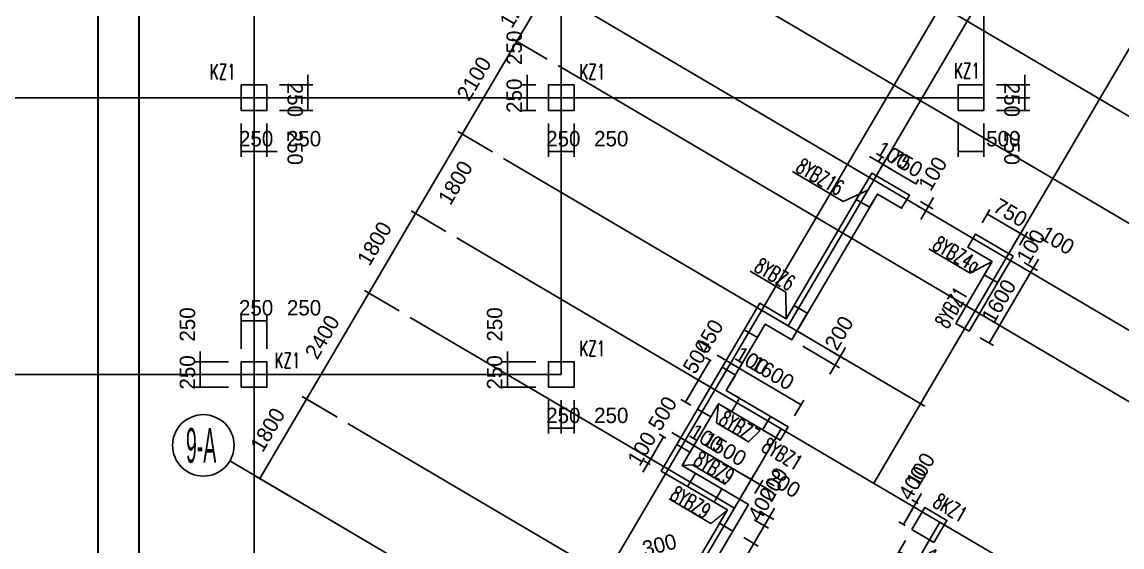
# Model space of a CAD drawing. Extents: x 19107 to 699106, y -67310 to 245688.
# Drawn here: x 574726 to 596209, y 129922 to 140167 of the extents above; entities that cross this region are included whole.
import ezdxf

# ---------------------------------------------------------------- set-up
doc = ezdxf.new("R2010")
doc.units = 0
doc.header["$LTSCALE"] = 100
doc.header["$MEASUREMENT"] = 0
for name, color, linetype in [('AXIS', 3, 'Continuous'), ('colu-主楼', 7, 'Continuous'), ('DIM', 3, 'Continuous'), ('DOTE', 253, 'Continuous'), ('h后浇带', 51, 'Continuous'), ('L-AXIS', 3, 'Continuous'), ('wall-主楼', 2, 'Continuous'), ('小尺寸', 4, 'Continuous')]:
    doc.layers.add(name, color=color, linetype=linetype)
doc.layers.add('Select Column Frame Line', color=7, linetype='Continuous', lineweight=0)
doc.layers.add('Select Column Frame Position', color=7, linetype='Continuous', lineweight=0)
doc.styles.get("Standard").update_dxf_attribs({"font": 'standard'})
doc.styles.add('汉字', font='汉字')
doc.dimstyles.get("Standard").update_dxf_attribs({"dimtxt": 300, "dimasz": 100, "dimexe": 100, "dimexo": 250, "dimgap": 100, "dimtad": 0, "dimtoh": 1, "dimdec": 0, "dimdsep": 46, "dimcen": 0.09, "dimclrt": 7, "dimadec": 0, "dimazin": 0, "dimtfac": 1, "dimtdec": 4, "dimtofl": 0, "dimtmove": 0, "dimatfit": 3, "dimfxl": 1, "dimtolj": 1, "dimtzin": 0, "dimarcsym": 0})

# ---------------------------------------------------------------- blocks, each defined once
blk = doc.blocks.new('*D2281')
at = {"layer": 'L-AXIS', "color": 0, "linetype": 'ByBlock', "lineweight": -2}
for p, q in [((582412, 136428), (583324, 137980)), ((583916, 137632), (583238, 138030)), ((583003, 136080), (582326, 136479))]:
    blk.add_line(p, q, dxfattribs=at)
for points in [[(583324, 137980), (583288, 137885), (583259, 137902)], [(582412, 136428), (582448, 136523), (582477, 136506)]]:
    blk.add_solid(points, dxfattribs=at)
at = {"layer": 'L-AXIS', "color": 7, "linetype": 'Continuous', "lineweight": -2, "insert": (583191, 137030), "char_height": 300, "width": 690, "attachment_point": 5, "rotation": 59.5454, "style": '汉字'}
blk.add_mtext('1800', dxfattribs=at)
blk = doc.blocks.new('*D2920')
at = {"layer": 'L-AXIS', "color": 0, "linetype": 'ByBlock', "lineweight": -2}
for p, q in [((581500, 134876), (582412, 136428)), ((583003, 136080), (582326, 136479)), ((582091, 134529), (581414, 134927))]:
    blk.add_line(p, q, dxfattribs=at)
for points in [[(582412, 136428), (582376, 136333), (582347, 136350)], [(581500, 134876), (581536, 134971), (581565, 134954)]]:
    blk.add_solid(points, dxfattribs=at)
at = {"layer": 'L-AXIS', "color": 7, "linetype": 'Continuous', "lineweight": -2, "insert": (581610, 135844), "char_height": 300, "width": 690, "attachment_point": 5, "rotation": 59.5454, "style": '汉字'}
blk.add_mtext('1800', dxfattribs=at)
blk = doc.blocks.new('*D3257')
at = {"layer": 'L-AXIS', "color": 0, "linetype": 'ByBlock', "lineweight": -2}
for p, q in [((582091, 134529), (581414, 134927)), ((580283, 132807), (581500, 134876)), ((580882, 132455), (580197, 132858))]:
    blk.add_line(p, q, dxfattribs=at)
for points in [[(581500, 134876), (581463, 134782), (581435, 134799)], [(580283, 132807), (580320, 132902), (580348, 132885)]]:
    blk.add_solid(points, dxfattribs=at)
at = {"layer": 'L-AXIS', "color": 7, "linetype": 'Continuous', "lineweight": -2, "insert": (580590, 134019), "char_height": 300, "width": 785, "attachment_point": 5, "rotation": 59.5454, "style": '汉字'}
blk.add_mtext('2400', dxfattribs=at)
blk = doc.blocks.new('_AXISO')
blk.add_circle((0, 0), 0.5)
blk = doc.blocks.new('*D1958')
at = {"layer": 'L-AXIS', "color": 0, "linetype": 'ByBlock', "lineweight": -2}
for p, q in [((579371, 131256), (580283, 132807)), ((580874, 132460), (580197, 132858)), ((579962, 130908), (579285, 131306))]:
    blk.add_line(p, q, dxfattribs=at)
for points in [[(580283, 132807), (580247, 132713), (580218, 132730)], [(579371, 131256), (579407, 131350), (579436, 131334)]]:
    blk.add_solid(points, dxfattribs=at)
at = {"layer": 'L-AXIS', "color": 7, "linetype": 'Continuous', "lineweight": -2, "insert": (579525, 132209), "char_height": 300, "width": 690, "attachment_point": 5, "rotation": 59.5454, "style": '汉字'}
blk.add_mtext('1800', dxfattribs=at)
blk = doc.blocks.new('*D4272')
at = {"layer": 'L-AXIS', "color": 0, "linetype": 'ByBlock', "lineweight": -2}
for p, q in [((584389, 139790), (584997, 140824)), ((585588, 140477), (584911, 140875)), ((584980, 139442), (584303, 139841))]:
    blk.add_line(p, q, dxfattribs=at)
for points in [[(584997, 140824), (584961, 140730), (584932, 140747)], [(584389, 139790), (584425, 139885), (584454, 139868)]]:
    blk.add_solid(points, dxfattribs=at)
at = {"layer": 'L-AXIS', "color": 7, "linetype": 'Continuous', "lineweight": -2, "insert": (584391, 140485), "char_height": 300, "width": 690, "attachment_point": 5, "rotation": 59.5454, "style": '汉字'}
blk.add_mtext('1200', dxfattribs=at)
blk = doc.blocks.new('*D4607')
at = {"layer": 'L-AXIS', "color": 0, "linetype": 'ByBlock', "lineweight": -2}
for p, q in [((583324, 137980), (584389, 139790)), ((584980, 139442), (584303, 139841)), ((583916, 137632), (583238, 138030))]:
    blk.add_line(p, q, dxfattribs=at)
for points in [[(584389, 139790), (584352, 139695), (584324, 139712)], [(583324, 137980), (583361, 138074), (583389, 138057)]]:
    blk.add_solid(points, dxfattribs=at)
at = {"layer": 'L-AXIS', "color": 7, "linetype": 'Continuous', "lineweight": -2, "insert": (583555, 139062), "char_height": 300, "width": 775, "attachment_point": 5, "rotation": 59.5454, "style": '汉字'}
blk.add_mtext('2100', dxfattribs=at)
blk = doc.blocks.new('*D2861')
at = {"layer": '小尺寸', "color": 0, "linetype": 'ByBlock', "lineweight": -2}
for p, q in [((592272, 136663), (592515, 136520)), ((592277, 136312), (592530, 136743)), ((592222, 136576), (592464, 136434))]:
    blk.add_line(p, q, dxfattribs=at)
for points in [[(592429, 136571), (592465, 136665), (592494, 136648)], [(592378, 136484), (592342, 136390), (592313, 136407)]]:
    blk.add_solid(points, dxfattribs=at)
at = {"layer": '小尺寸', "color": 7, "linetype": 'Continuous', "lineweight": -2, "insert": (592513, 137206), "char_height": 300, "width": 476.67, "attachment_point": 5, "rotation": 59.5454, "style": '汉字'}
blk.add_mtext('100', dxfattribs=at)
blk = doc.blocks.new('*D3196')
at = {"layer": '小尺寸', "color": 0, "linetype": 'ByBlock', "lineweight": -2}
for p, q in [((589902, 134112), (590792, 133589)), ((589973, 133838), (590690, 133417)), ((590807, 133812), (590503, 133295))]:
    blk.add_line(p, q, dxfattribs=at)
for points in [[(590706, 133640), (590742, 133734), (590771, 133717)], [(590604, 133467), (590568, 133373), (590539, 133390)]]:
    blk.add_solid(points, dxfattribs=at)
at = {"layer": '小尺寸', "color": 7, "linetype": 'Continuous', "lineweight": -2, "insert": (590684, 134097), "char_height": 300, "width": 566.67, "attachment_point": 5, "rotation": 59.5454, "style": '汉字'}
blk.add_mtext('200', dxfattribs=at)
blk = doc.blocks.new('*D3521')
at = {"layer": '小尺寸', "color": 0, "linetype": 'ByBlock', "lineweight": -2}
for p, q in [((594247, 135385), (594511, 135231)), ((594298, 135472), (594561, 135317)), ((594576, 135540), (594323, 135109))]:
    blk.add_line(p, q, dxfattribs=at)
for points in [[(594475, 135367), (594511, 135462), (594540, 135445)], [(594424, 135281), (594388, 135187), (594359, 135204)]]:
    blk.add_solid(points, dxfattribs=at)
at = {"layer": '小尺寸', "color": 7, "linetype": 'Continuous', "lineweight": -2, "insert": (594431, 135786), "char_height": 300, "width": 476.67, "attachment_point": 5, "rotation": 59.5454, "style": '汉字'}
blk.add_mtext('100', dxfattribs=at)
blk = doc.blocks.new('*D3865')
at = {"layer": '小尺寸', "color": 0, "linetype": 'ByBlock', "lineweight": -2}
for p, q in [((594247, 135385), (594511, 135231)), ((594424, 135281), (593613, 133902)), ((593436, 134006), (593700, 133851))]:
    blk.add_line(p, q, dxfattribs=at)
for points in [[(594424, 135281), (594388, 135187), (594359, 135204)], [(593613, 133902), (593650, 133997), (593678, 133980)]]:
    blk.add_solid(points, dxfattribs=at)
at = {"layer": '小尺寸', "color": 7, "linetype": 'Continuous', "lineweight": -2, "insert": (593803, 134718), "char_height": 300, "width": 685, "attachment_point": 5, "rotation": 59.5454, "style": '汉字'}
blk.add_mtext('1600', dxfattribs=at)
blk = doc.blocks.new('*D1561')
at = {"layer": '小尺寸', "color": 0, "linetype": 'ByBlock', "lineweight": -2}
for p, q in [((594484, 135887), (594053, 136141)), ((594072, 135778), (594277, 136126)), ((594209, 135814), (594363, 136075))]:
    blk.add_line(p, q, dxfattribs=at)
for points in [[(594226, 136039), (594131, 136076), (594148, 136104)], [(594312, 135989), (594407, 135952), (594390, 135924)]]:
    blk.add_solid(points, dxfattribs=at)
at = {"layer": '小尺寸', "color": 7, "linetype": 'Continuous', "lineweight": -2, "insert": (594948, 135905), "char_height": 300, "width": 476.67, "attachment_point": 5, "rotation": 329.5454, "style": '汉字'}
blk.add_mtext('100', dxfattribs=at)
blk = doc.blocks.new('*D1884')
at = {"layer": '小尺寸', "color": 0, "linetype": 'ByBlock', "lineweight": -2}
for p, q in [((593476, 136245), (593630, 136506)), ((594226, 136039), (593579, 136420)), ((594072, 135778), (594277, 136126))]:
    blk.add_line(p, q, dxfattribs=at)
for points in [[(593579, 136420), (593674, 136383), (593657, 136354)], [(594226, 136039), (594131, 136076), (594148, 136104)]]:
    blk.add_solid(points, dxfattribs=at)
at = {"layer": '小尺寸', "color": 7, "linetype": 'Continuous', "lineweight": -2, "insert": (594029, 136445), "char_height": 300, "width": 566.67, "attachment_point": 5, "rotation": 329.5454, "style": '汉字'}
blk.add_mtext('750', dxfattribs=at)
blk = doc.blocks.new('*D2219')
at = {"layer": '小尺寸', "color": 0, "linetype": 'ByBlock', "lineweight": -2}
for p, q in [((588163, 133569), (587935, 133181)), ((588184, 133556), (588077, 133619)), ((588042, 133118), (587849, 133231))]:
    blk.add_line(p, q, dxfattribs=at)
for points in [[(588163, 133569), (588127, 133474), (588098, 133491)], [(587935, 133181), (587971, 133275), (588000, 133259)]]:
    blk.add_solid(points, dxfattribs=at)
at = {"layer": '小尺寸', "color": 7, "linetype": 'Continuous', "lineweight": -2, "insert": (588144, 134030), "char_height": 300, "width": 576.67, "attachment_point": 5, "rotation": 59.5454, "style": '汉字'}
blk.add_mtext('450', dxfattribs=at)
blk = doc.blocks.new('*D2535')
at = {"layer": '小尺寸', "color": 0, "linetype": 'ByBlock', "lineweight": -2}
for p, q in [((588304, 133662), (588735, 133409)), ((588526, 133645), (588527, 133647)), ((588612, 133594), (588613, 133596))]:
    blk.add_line(p, q, dxfattribs=at)
for points in [[(588476, 133561), (588382, 133597), (588398, 133626)], [(588562, 133510), (588657, 133474), (588640, 133445)]]:
    blk.add_solid(points, dxfattribs=at)
at = {"layer": '小尺寸', "color": 7, "linetype": 'Continuous', "lineweight": -2, "insert": (588981, 133554), "char_height": 300, "width": 476.67, "attachment_point": 5, "rotation": 329.5454, "style": '汉字'}
blk.add_mtext('100', dxfattribs=at)
blk = doc.blocks.new('*D239')
at = {"layer": '小尺寸', "color": 0, "linetype": 'ByBlock', "lineweight": -2}
for p, q in [((588562, 133510), (589942, 132699)), ((588612, 133594), (588613, 133596)), ((589814, 132482), (589992, 132785))]:
    blk.add_line(p, q, dxfattribs=at)
for points in [[(588562, 133510), (588657, 133474), (588640, 133445)], [(589942, 132699), (589847, 132735), (589864, 132764)]]:
    blk.add_solid(points, dxfattribs=at)
at = {"layer": '小尺寸', "color": 7, "linetype": 'Continuous', "lineweight": -2, "insert": (589379, 133320), "char_height": 300, "width": 685, "attachment_point": 5, "rotation": 329.5454, "style": '汉字'}
blk.add_mtext('1600', dxfattribs=at)
blk = doc.blocks.new('*D561')
at = {"layer": '小尺寸', "color": 0, "linetype": 'ByBlock', "lineweight": -2}
for p, q in [((587417, 132153), (587848, 131900)), ((587639, 132137), (587640, 132138)), ((587725, 132086), (587726, 132087))]:
    blk.add_line(p, q, dxfattribs=at)
for points in [[(587589, 132052), (587494, 132088), (587511, 132117)], [(587675, 132001), (587770, 131965), (587753, 131936)]]:
    blk.add_solid(points, dxfattribs=at)
at = {"layer": '小尺寸', "color": 7, "linetype": 'Continuous', "lineweight": -2, "insert": (588093, 132045), "char_height": 300, "width": 476.67, "attachment_point": 5, "rotation": 329.5454, "style": '汉字'}
blk.add_mtext('100', dxfattribs=at)
blk = doc.blocks.new('*D898')
at = {"layer": '小尺寸', "color": 0, "linetype": 'ByBlock', "lineweight": -2}
for p, q in [((587675, 132001), (588968, 131241)), ((587725, 132086), (587726, 132087)), ((588765, 130895), (589019, 131327))]:
    blk.add_line(p, q, dxfattribs=at)
for points in [[(587675, 132001), (587770, 131965), (587753, 131936)], [(588968, 131241), (588874, 131277), (588890, 131306)]]:
    blk.add_solid(points, dxfattribs=at)
at = {"layer": '小尺寸', "color": 7, "linetype": 'Continuous', "lineweight": -2, "insert": (588448, 131836), "char_height": 300, "width": 690, "attachment_point": 5, "rotation": 329.5454, "style": '汉字'}
blk.add_mtext('1500', dxfattribs=at)
blk = doc.blocks.new('*D1223')
at = {"layer": '小尺寸', "color": 0, "linetype": 'ByBlock', "lineweight": -2}
for p, q in [((588765, 130895), (589019, 131327)), ((588796, 131342), (589313, 131038)), ((589039, 130966), (589191, 131225))]:
    blk.add_line(p, q, dxfattribs=at)
for points in [[(588968, 131241), (588874, 131277), (588890, 131306)], [(589141, 131139), (589235, 131103), (589218, 131074)]]:
    blk.add_solid(points, dxfattribs=at)
at = {"layer": '小尺寸', "color": 7, "linetype": 'Continuous', "lineweight": -2, "insert": (589598, 131160), "char_height": 300, "width": 566.67, "attachment_point": 5, "rotation": 329.5454, "style": '汉字'}
blk.add_mtext('200', dxfattribs=at)
blk = doc.blocks.new('*D4202')
at = {"layer": '小尺寸', "color": 0, "linetype": 'ByBlock', "lineweight": -2}
for p, q in [((587297, 132048), (587171, 132122)), ((587257, 132071), (587004, 131640)), ((587129, 131566), (586918, 131691))]:
    blk.add_line(p, q, dxfattribs=at)
for points in [[(587257, 132071), (587221, 131976), (587192, 131993)], [(587004, 131640), (587040, 131735), (587069, 131718)]]:
    blk.add_solid(points, dxfattribs=at)
at = {"layer": '小尺寸', "color": 7, "linetype": 'Continuous', "lineweight": -2, "insert": (587236, 132528), "char_height": 300, "width": 566.67, "attachment_point": 5, "rotation": 59.5454, "style": '汉字'}
blk.add_mtext('500', dxfattribs=at)
blk = doc.blocks.new('*D4553')
at = {"layer": '小尺寸', "color": 0, "linetype": 'ByBlock', "lineweight": -2}
for p, q in [((591280, 137540), (591711, 137287)), ((591451, 137436), (591503, 137525)), ((591486, 137299), (591589, 137474))]:
    blk.add_line(p, q, dxfattribs=at)
for points in [[(591453, 137439), (591358, 137475), (591375, 137504)], [(591539, 137388), (591633, 137352), (591616, 137323)]]:
    blk.add_solid(points, dxfattribs=at)
at = {"layer": '小尺寸', "color": 7, "linetype": 'Continuous', "lineweight": -2, "insert": (591740, 137560), "char_height": 300, "width": 476.67, "attachment_point": 5, "rotation": 329.5454, "style": '汉字'}
blk.add_mtext('100', dxfattribs=at)
blk = doc.blocks.new('*D4890')
at = {"layer": '小尺寸', "color": 0, "linetype": 'ByBlock', "lineweight": -2}
for p, q in [((591486, 137299), (591589, 137474)), ((591539, 137388), (592185, 137008)), ((592183, 137005), (592236, 137094))]:
    blk.add_line(p, q, dxfattribs=at)
for points in [[(591539, 137388), (591633, 137352), (591616, 137323)], [(592185, 137008), (592091, 137044), (592107, 137073)]]:
    blk.add_solid(points, dxfattribs=at)
at = {"layer": '小尺寸', "color": 7, "linetype": 'Continuous', "lineweight": -2, "insert": (591989, 137414), "char_height": 300, "width": 566.67, "attachment_point": 5, "rotation": 329.5454, "style": '汉字'}
blk.add_mtext('750', dxfattribs=at)
blk = doc.blocks.new('*D1176')
at = {"layer": '小尺寸', "color": 0, "linetype": 'ByBlock', "lineweight": -2}
for p, q in [((592040, 130535), (592294, 130966)), ((592230, 130771), (592106, 130844)), ((592180, 130685), (592055, 130758))]:
    blk.add_line(p, q, dxfattribs=at)
for points in [[(592192, 130793), (592229, 130888), (592257, 130871)], [(592142, 130707), (592105, 130613), (592077, 130629)]]:
    blk.add_solid(points, dxfattribs=at)
at = {"layer": '小尺寸', "color": 7, "linetype": 'Continuous', "lineweight": -2, "insert": (592276, 131429), "char_height": 300, "width": 476.67, "attachment_point": 5, "rotation": 59.5454, "style": '汉字'}
blk.add_mtext('100', dxfattribs=at)
blk = doc.blocks.new('*D4153')
at = {"layer": '小尺寸', "color": 0, "linetype": 'ByBlock', "lineweight": -2}
for p, q in [((592142, 130707), (591939, 130362)), ((592180, 130685), (592055, 130758)), ((591977, 130340), (591853, 130413))]:
    blk.add_line(p, q, dxfattribs=at)
for points in [[(592142, 130707), (592105, 130613), (592077, 130629)], [(591939, 130362), (591975, 130457), (592004, 130440)]]:
    blk.add_solid(points, dxfattribs=at)
at = {"layer": '小尺寸', "color": 7, "linetype": 'Continuous', "lineweight": -2, "insert": (592123, 131169), "char_height": 300, "width": 576.67, "attachment_point": 5, "rotation": 59.5454, "style": '汉字'}
blk.add_mtext('400', dxfattribs=at)
blk = doc.blocks.new('*D4498')
at = {"layer": '小尺寸', "color": 0, "linetype": 'ByBlock', "lineweight": -2}
for p, q in [((591979, 130049), (591802, 129747)), ((591853, 129833), (592198, 129630)), ((592324, 129846), (592147, 129544))]:
    blk.add_line(p, q, dxfattribs=at)
for points in [[(591853, 129833), (591947, 129797), (591930, 129768)], [(592198, 129630), (592103, 129667), (592120, 129695)]]:
    blk.add_solid(points, dxfattribs=at)
at = {"layer": '小尺寸', "color": 7, "linetype": 'Continuous', "lineweight": -2, "insert": (592659, 129649), "char_height": 300, "width": 576.67, "attachment_point": 5, "rotation": 329.5454, "style": '汉字'}
blk.add_mtext('400', dxfattribs=at)
blk = doc.blocks.new('*D4832')
at = {"layer": '小尺寸', "color": 0, "linetype": 'ByBlock', "lineweight": -2}
for p, q in [((592324, 129846), (592147, 129544)), ((592410, 129795), (592233, 129493)), ((592025, 129732), (592456, 129478))]:
    blk.add_line(p, q, dxfattribs=at)
for points in [[(592198, 129630), (592103, 129667), (592120, 129695)], [(592284, 129580), (592378, 129543), (592361, 129515)]]:
    blk.add_solid(points, dxfattribs=at)
at = {"layer": '小尺寸', "color": 7, "linetype": 'Continuous', "lineweight": -2, "insert": (592919, 129496), "char_height": 300, "width": 476.67, "attachment_point": 5, "rotation": 329.5454, "style": '汉字'}
blk.add_mtext('100', dxfattribs=at)
blk = doc.blocks.new('*D91')
at = {"layer": '小尺寸', "color": 0, "linetype": 'ByBlock', "lineweight": -2}
for p, q in [((587105, 131812), (586852, 131381)), ((586993, 131531), (586867, 131604)), ((587129, 131566), (586918, 131691))]:
    blk.add_line(p, q, dxfattribs=at)
for points in [[(587004, 131640), (587040, 131735), (587069, 131718)], [(586953, 131554), (586917, 131459), (586888, 131476)]]:
    blk.add_solid(points, dxfattribs=at)
at = {"layer": '小尺寸', "color": 7, "linetype": 'Continuous', "lineweight": -2, "insert": (586832, 131841), "char_height": 300, "width": 476.67, "attachment_point": 5, "rotation": 59.5454, "style": '汉字'}
blk.add_mtext('100', dxfattribs=at)
blk = doc.blocks.new('*D3065')
at = {"layer": '小尺寸', "color": 0, "linetype": 'ByBlock', "lineweight": -2}
for p, q in [((589424, 130681), (589120, 130164)), ((589127, 130623), (589409, 130458)), ((589026, 130451), (589307, 130286))]:
    blk.add_line(p, q, dxfattribs=at)
for points in [[(589323, 130509), (589359, 130603), (589388, 130586)], [(589221, 130336), (589185, 130242), (589156, 130259)]]:
    blk.add_solid(points, dxfattribs=at)
at = {"layer": '小尺寸', "color": 7, "linetype": 'Continuous', "lineweight": -2, "insert": (589404, 131140), "char_height": 300, "width": 566.67, "attachment_point": 5, "rotation": 59.5454, "style": '汉字'}
blk.add_mtext('200', dxfattribs=at)
blk = doc.blocks.new('*D3393')
at = {"layer": '小尺寸', "color": 0, "linetype": 'ByBlock', "lineweight": -2}
for p, q in [((589026, 130451), (589307, 130286)), ((589221, 130336), (589018, 129991)), ((588823, 130106), (589105, 129941))]:
    blk.add_line(p, q, dxfattribs=at)
for points in [[(589221, 130336), (589185, 130242), (589156, 130259)], [(589018, 129991), (589055, 130086), (589083, 130069)]]:
    blk.add_solid(points, dxfattribs=at)
at = {"layer": '小尺寸', "color": 7, "linetype": 'Continuous', "lineweight": -2, "insert": (589180, 130760), "char_height": 300, "width": 576.67, "attachment_point": 5, "rotation": 59.5454, "style": '汉字'}
blk.add_mtext('400', dxfattribs=at)
blk = doc.blocks.new('*D3728')
at = {"layer": '小尺寸', "color": 0, "linetype": 'ByBlock', "lineweight": -2}
for p, q in [((589018, 129991), (588106, 128440)), ((588823, 130106), (589105, 129941)), ((587911, 128555), (588192, 128389))]:
    blk.add_line(p, q, dxfattribs=at)
for points in [[(589018, 129991), (588982, 129897), (588953, 129914)], [(588106, 128440), (588142, 128534), (588171, 128518)]]:
    blk.add_solid(points, dxfattribs=at)
at = {"layer": '小尺寸', "color": 7, "linetype": 'Continuous', "lineweight": -2, "insert": (588347, 129342), "char_height": 300, "width": 690, "attachment_point": 5, "rotation": 59.5454, "style": '汉字'}
blk.add_mtext('1800', dxfattribs=at)
blk = doc.blocks.new('*D1462')
at = {"layer": '小尺寸', "color": 0, "linetype": 'ByBlock', "lineweight": -2}
for p, q in [((586653, 129253), (586552, 129642)), ((586577, 129546), (586867, 129621)), ((586943, 129329), (586842, 129718))]:
    blk.add_line(p, q, dxfattribs=at)
for points in [[(586577, 129546), (586669, 129587), (586678, 129555)], [(586867, 129621), (586775, 129580), (586766, 129612)]]:
    blk.add_solid(points, dxfattribs=at)
at = {"layer": '小尺寸', "color": 7, "linetype": 'Continuous', "lineweight": -2, "insert": (587175, 129959), "char_height": 300, "width": 566.67, "attachment_point": 5, "rotation": 14.5454, "style": '汉字'}
blk.add_mtext('300', dxfattribs=at)
blk = doc.blocks.new('*D776')
at = {"layer": '小尺寸', "color": 0, "linetype": 'ByBlock', "lineweight": -2}
for p, q in [((588042, 133118), (587849, 133231)), ((587935, 133181), (587681, 132750)), ((587788, 132687), (587595, 132800))]:
    blk.add_line(p, q, dxfattribs=at)
for points in [[(587935, 133181), (587898, 133086), (587870, 133103)], [(587681, 132750), (587718, 132844), (587746, 132827)]]:
    blk.add_solid(points, dxfattribs=at)
at = {"layer": '小尺寸', "color": 7, "linetype": 'Continuous', "lineweight": -2, "insert": (587914, 133638), "char_height": 300, "width": 566.67, "attachment_point": 5, "rotation": 59.5454, "style": '汉字'}
blk.add_mtext('500', dxfattribs=at)
blk = doc.blocks.new('*D4969')
at = {"layer": 'DIM', "color": 0, "linetype": 'ByBlock', "lineweight": -2}
for p, q in [((593008, 138188), (593008, 137538)), ((593508, 138188), (593508, 137538)), ((593008, 137638), (593508, 137638))]:
    blk.add_line(p, q, dxfattribs=at)
for points in [[(593008, 137638), (593108, 137655), (593108, 137621)], [(593508, 137638), (593408, 137621), (593408, 137655)]]:
    blk.add_solid(points, dxfattribs=at)
at = {"layer": 'DIM', "color": 7, "linetype": 'Continuous', "lineweight": -2, "insert": (593891, 137888), "char_height": 300, "width": 566.67, "attachment_point": 5, "style": '汉字'}
blk.add_mtext('500', dxfattribs=at)
blk = doc.blocks.new('*D5286')
at = {"layer": 'DIM', "color": 0, "linetype": 'ByBlock', "lineweight": -2}
for p, q in [((593758, 138688), (594408, 138688)), ((594308, 138438), (594308, 138688)), ((593758, 138438), (594408, 138438))]:
    blk.add_line(p, q, dxfattribs=at)
for points in [[(594308, 138688), (594325, 138588), (594291, 138588)], [(594308, 138438), (594291, 138538), (594325, 138538)]]:
    blk.add_solid(points, dxfattribs=at)
at = {"layer": 'DIM', "color": 7, "linetype": 'Continuous', "lineweight": -2, "insert": (594058, 137712), "char_height": 300, "width": 566.67, "attachment_point": 5, "rotation": 270, "style": '汉字'}
blk.add_mtext('250', dxfattribs=at)
blk = doc.blocks.new('*D348')
at = {"layer": 'DIM', "color": 0, "linetype": 'ByBlock', "lineweight": -2}
for p, q in [((594308, 138488), (594308, 139138)), ((593758, 138938), (594408, 138938)), ((593758, 138688), (594408, 138688))]:
    blk.add_line(p, q, dxfattribs=at)
for points in [[(594308, 138938), (594291, 139038), (594325, 139038)], [(594308, 138688), (594325, 138588), (594291, 138588)]]:
    blk.add_solid(points, dxfattribs=at)
at = {"layer": 'DIM', "color": 7, "linetype": 'Continuous', "lineweight": -2, "insert": (594058, 138648), "char_height": 300, "width": 566.67, "attachment_point": 5, "rotation": 270, "style": '汉字'}
blk.add_mtext('250', dxfattribs=at)
blk = doc.blocks.new('*D1816')
at = {"layer": 'DIM', "color": 0, "linetype": 'ByBlock', "lineweight": -2}
for p, q in [((584590, 139138), (584590, 138488)), ((584758, 138938), (584490, 138938)), ((584758, 138688), (584490, 138688))]:
    blk.add_line(p, q, dxfattribs=at)
for points in [[(584590, 138938), (584574, 139038), (584607, 139038)], [(584590, 138688), (584607, 138588), (584574, 138588)]]:
    blk.add_solid(points, dxfattribs=at)
at = {"layer": 'DIM', "color": 7, "linetype": 'Continuous', "lineweight": -2, "insert": (584340, 139664), "char_height": 300, "width": 566.67, "attachment_point": 5, "rotation": 90, "style": '汉字'}
blk.add_mtext('250', dxfattribs=at)
blk = doc.blocks.new('*D4510')
at = {"layer": 'DIM', "color": 0, "linetype": 'ByBlock', "lineweight": -2}
for p, q in [((584758, 138688), (584490, 138688)), ((584590, 138688), (584590, 138438)), ((584758, 138438), (584490, 138438))]:
    blk.add_line(p, q, dxfattribs=at)
for points in [[(584590, 138688), (584607, 138588), (584574, 138588)], [(584590, 138438), (584574, 138538), (584607, 138538)]]:
    blk.add_solid(points, dxfattribs=at)
at = {"layer": 'DIM', "color": 7, "linetype": 'Continuous', "lineweight": -2, "insert": (584340, 138728), "char_height": 300, "width": 566.67, "attachment_point": 5, "rotation": 90, "style": '汉字'}
blk.add_mtext('250', dxfattribs=at)
blk = doc.blocks.new('*D4830')
at = {"layer": 'DIM', "color": 0, "linetype": 'ByBlock', "lineweight": -2}
for p, q in [((585008, 138188), (585008, 137538)), ((585258, 138188), (585258, 137538)), ((585008, 137638), (585258, 137638))]:
    blk.add_line(p, q, dxfattribs=at)
for points in [[(585008, 137638), (585108, 137655), (585108, 137621)], [(585258, 137638), (585158, 137621), (585158, 137655)]]:
    blk.add_solid(points, dxfattribs=at)
at = {"layer": 'DIM', "color": 7, "linetype": 'Continuous', "lineweight": -2, "insert": (585298, 137888), "char_height": 300, "width": 566.67, "attachment_point": 5, "style": '汉字'}
blk.add_mtext('250', dxfattribs=at)
blk = doc.blocks.new('*D5200')
at = {"layer": 'DIM', "color": 0, "linetype": 'ByBlock', "lineweight": -2}
for p, q in [((585258, 138188), (585258, 137538)), ((585508, 138188), (585508, 137538)), ((585258, 137638), (585508, 137638))]:
    blk.add_line(p, q, dxfattribs=at)
for points in [[(585258, 137638), (585358, 137655), (585358, 137621)], [(585508, 137638), (585408, 137621), (585408, 137655)]]:
    blk.add_solid(points, dxfattribs=at)
at = {"layer": 'DIM', "color": 7, "linetype": 'Continuous', "lineweight": -2, "insert": (586234, 137888), "char_height": 300, "width": 566.67, "attachment_point": 5, "style": '汉字'}
blk.add_mtext('250', dxfattribs=at)
blk = doc.blocks.new('*D211')
at = {"layer": 'DIM', "color": 0, "linetype": 'ByBlock', "lineweight": -2}
for p, q in [((584208, 133738), (584208, 133088)), ((584758, 133538), (584108, 133538)), ((584758, 133288), (584108, 133288))]:
    blk.add_line(p, q, dxfattribs=at)
for points in [[(584208, 133538), (584191, 133638), (584225, 133638)], [(584208, 133288), (584225, 133188), (584191, 133188)]]:
    blk.add_solid(points, dxfattribs=at)
at = {"layer": 'DIM', "color": 7, "linetype": 'Continuous', "lineweight": -2, "insert": (583958, 134264), "char_height": 300, "width": 566.67, "attachment_point": 5, "rotation": 90, "style": '汉字'}
blk.add_mtext('250', dxfattribs=at)
blk = doc.blocks.new('*D3217')
at = {"layer": 'DIM', "color": 0, "linetype": 'ByBlock', "lineweight": -2}
for p, q in [((584758, 133288), (584108, 133288)), ((584208, 133288), (584208, 133038)), ((584758, 133038), (584108, 133038))]:
    blk.add_line(p, q, dxfattribs=at)
for points in [[(584208, 133288), (584225, 133188), (584191, 133188)], [(584208, 133038), (584191, 133138), (584225, 133138)]]:
    blk.add_solid(points, dxfattribs=at)
at = {"layer": 'DIM', "color": 7, "linetype": 'Continuous', "lineweight": -2, "insert": (583958, 133328), "char_height": 300, "width": 566.67, "attachment_point": 5, "rotation": 90, "style": '汉字'}
blk.add_mtext('250', dxfattribs=at)
blk = doc.blocks.new('*D3531')
at = {"layer": 'DIM', "color": 0, "linetype": 'ByBlock', "lineweight": -2}
for p, q in [((585008, 132788), (585008, 132138)), ((585258, 132788), (585258, 132138)), ((585008, 132238), (585258, 132238))]:
    blk.add_line(p, q, dxfattribs=at)
for points in [[(585008, 132238), (585108, 132255), (585108, 132221)], [(585258, 132238), (585158, 132221), (585158, 132255)]]:
    blk.add_solid(points, dxfattribs=at)
at = {"layer": 'DIM', "color": 7, "linetype": 'Continuous', "lineweight": -2, "insert": (585298, 132488), "char_height": 300, "width": 566.67, "attachment_point": 5, "style": '汉字'}
blk.add_mtext('250', dxfattribs=at)
blk = doc.blocks.new('*D3901')
at = {"layer": 'DIM', "color": 0, "linetype": 'ByBlock', "lineweight": -2}
for p, q in [((585258, 132788), (585258, 132138)), ((585508, 132788), (585508, 132138)), ((585258, 132238), (585508, 132238))]:
    blk.add_line(p, q, dxfattribs=at)
for points in [[(585258, 132238), (585358, 132255), (585358, 132221)], [(585508, 132238), (585408, 132221), (585408, 132255)]]:
    blk.add_solid(points, dxfattribs=at)
at = {"layer": 'DIM', "color": 7, "linetype": 'Continuous', "lineweight": -2, "insert": (586234, 132488), "char_height": 300, "width": 566.67, "attachment_point": 5, "style": '汉字'}
blk.add_mtext('250', dxfattribs=at)
blk = doc.blocks.new('*D2785')
at = {"layer": 'DIM', "color": 0, "linetype": 'ByBlock', "lineweight": -2}
for p, q in [((579008, 138188), (579008, 137538)), ((579258, 138188), (579258, 137538)), ((579008, 137638), (579258, 137638))]:
    blk.add_line(p, q, dxfattribs=at)
for points in [[(579008, 137638), (579108, 137655), (579108, 137621)], [(579258, 137638), (579158, 137621), (579158, 137655)]]:
    blk.add_solid(points, dxfattribs=at)
at = {"layer": 'DIM', "color": 7, "linetype": 'Continuous', "lineweight": -2, "insert": (579298, 137888), "char_height": 300, "width": 566.67, "attachment_point": 5, "style": '汉字'}
blk.add_mtext('250', dxfattribs=at)
blk = doc.blocks.new('*D3131')
at = {"layer": 'DIM', "color": 0, "linetype": 'ByBlock', "lineweight": -2}
for p, q in [((579258, 138188), (579258, 137538)), ((579508, 138188), (579508, 137538)), ((579058, 137638), (579708, 137638))]:
    blk.add_line(p, q, dxfattribs=at)
for points in [[(579258, 137638), (579158, 137621), (579158, 137655)], [(579508, 137638), (579608, 137655), (579608, 137621)]]:
    blk.add_solid(points, dxfattribs=at)
at = {"layer": 'DIM', "color": 7, "linetype": 'Continuous', "lineweight": -2, "insert": (580234, 137888), "char_height": 300, "width": 566.67, "attachment_point": 5, "style": '汉字'}
blk.add_mtext('250', dxfattribs=at)
blk = doc.blocks.new('*D747')
at = {"layer": 'DIM', "color": 0, "linetype": 'ByBlock', "lineweight": -2}
for p, q in [((579758, 138688), (580408, 138688)), ((580308, 138438), (580308, 138688)), ((579758, 138438), (580408, 138438))]:
    blk.add_line(p, q, dxfattribs=at)
for points in [[(580308, 138688), (580325, 138588), (580291, 138588)], [(580308, 138438), (580291, 138538), (580325, 138538)]]:
    blk.add_solid(points, dxfattribs=at)
at = {"layer": 'DIM', "color": 7, "linetype": 'Continuous', "lineweight": -2, "insert": (580058, 137712), "char_height": 300, "width": 566.67, "attachment_point": 5, "rotation": 270, "style": '汉字'}
blk.add_mtext('250', dxfattribs=at)
blk = doc.blocks.new('*D1108')
at = {"layer": 'DIM', "color": 0, "linetype": 'ByBlock', "lineweight": -2}
for p, q in [((580308, 138488), (580308, 139138)), ((579758, 138938), (580408, 138938)), ((579758, 138688), (580408, 138688))]:
    blk.add_line(p, q, dxfattribs=at)
for points in [[(580308, 138938), (580291, 139038), (580325, 139038)], [(580308, 138688), (580325, 138588), (580291, 138588)]]:
    blk.add_solid(points, dxfattribs=at)
at = {"layer": 'DIM', "color": 7, "linetype": 'Continuous', "lineweight": -2, "insert": (580058, 138648), "char_height": 300, "width": 566.67, "attachment_point": 5, "rotation": 270, "style": '汉字'}
blk.add_mtext('250', dxfattribs=at)
blk = doc.blocks.new('*D4972')
at = {"layer": 'DIM', "color": 0, "linetype": 'ByBlock', "lineweight": -2}
for p, q in [((579008, 133788), (579008, 134438)), ((579008, 134338), (579258, 134338)), ((579258, 133788), (579258, 134438))]:
    blk.add_line(p, q, dxfattribs=at)
for points in [[(579008, 134338), (579108, 134355), (579108, 134321)], [(579258, 134338), (579158, 134321), (579158, 134355)]]:
    blk.add_solid(points, dxfattribs=at)
at = {"layer": 'DIM', "color": 7, "linetype": 'Continuous', "lineweight": -2, "insert": (579298, 134588), "char_height": 300, "width": 566.67, "attachment_point": 5, "style": '汉字'}
blk.add_mtext('250', dxfattribs=at)
blk = doc.blocks.new('*D23')
at = {"layer": 'DIM', "color": 0, "linetype": 'ByBlock', "lineweight": -2}
for p, q in [((579258, 133788), (579258, 134438)), ((579258, 134338), (579508, 134338)), ((579508, 133788), (579508, 134438))]:
    blk.add_line(p, q, dxfattribs=at)
for points in [[(579258, 134338), (579358, 134355), (579358, 134321)], [(579508, 134338), (579408, 134321), (579408, 134355)]]:
    blk.add_solid(points, dxfattribs=at)
at = {"layer": 'DIM', "color": 7, "linetype": 'Continuous', "lineweight": -2, "insert": (580234, 134588), "char_height": 300, "width": 566.67, "attachment_point": 5, "style": '汉字'}
blk.add_mtext('250', dxfattribs=at)
blk = doc.blocks.new('*D351')
at = {"layer": 'DIM', "color": 0, "linetype": 'ByBlock', "lineweight": -2}
for p, q in [((578758, 133288), (578108, 133288)), ((578208, 133038), (578208, 133288)), ((578758, 133038), (578108, 133038))]:
    blk.add_line(p, q, dxfattribs=at)
for points in [[(578208, 133288), (578225, 133188), (578191, 133188)], [(578208, 133038), (578191, 133138), (578225, 133138)]]:
    blk.add_solid(points, dxfattribs=at)
at = {"layer": 'DIM', "color": 7, "linetype": 'Continuous', "lineweight": -2, "insert": (577958, 133328), "char_height": 300, "width": 566.67, "attachment_point": 5, "rotation": 90, "style": '汉字'}
blk.add_mtext('250', dxfattribs=at)
blk = doc.blocks.new('*D3337')
at = {"layer": 'DIM', "color": 0, "linetype": 'ByBlock', "lineweight": -2}
for p, q in [((578208, 133088), (578208, 133738)), ((578758, 133538), (578108, 133538)), ((578758, 133288), (578108, 133288))]:
    blk.add_line(p, q, dxfattribs=at)
for points in [[(578208, 133538), (578191, 133638), (578225, 133638)], [(578208, 133288), (578225, 133188), (578191, 133188)]]:
    blk.add_solid(points, dxfattribs=at)
at = {"layer": 'DIM', "color": 7, "linetype": 'Continuous', "lineweight": -2, "insert": (577958, 134264), "char_height": 300, "width": 566.67, "attachment_point": 5, "rotation": 90, "style": '汉字'}
blk.add_mtext('250', dxfattribs=at)
blk = doc.blocks.new('后浇带现场')
at = {"color": 6, "lineweight": 30}
for points in [[(806265, 663346), (787754, 674230), (759207, 674230), (759207, 625070)], [(805860, 662656), (787536, 673430), (760007, 673430), (760007, 625070)]]:
    blk.add_lwpolyline(points, dxfattribs=at)
at = {"layer": 'h后浇带', "color": 1}
for p, q in [((759207, 651530), (759207, 730049)), ((760007, 730049), (760007, 651530))]:
    blk.add_line(p, q, dxfattribs=at)

msp = doc.modelspace()

# ---------------------------------------------------------------- linework, layer by layer
at = {"layer": 'colu-主楼'}
msp.add_lwpolyline([(592537.1, 130010.6), (592790.6, 130441.6), (592359.5, 130695.1), (592106.1, 130264.1)], close=True, dxfattribs=at)
at = {"layer": 'DOTE'}
for p, q in [((579258.1, 213087.9), (579258.1, 100087.9)), ((585258.1, 173087.9), (585258.1, 133287.9)), ((593508.1, 138687.9), (593508.1, 146357.9)), ((594660, 143880.5), (583042.3, 124121.8)), ((595177.3, 143576.4), (589686.9, 134238.7)), ((587628.3, 143453.4), (636841.8, 114516.9)), ((597763.4, 142055.8), (591360.6, 131166.4)), ((586716, 141901.7), (605891.9, 130626.7)), ((585803.6, 140350.1), (639805.6, 108598)), ((585195.4, 139315.6), (604371.4, 128040.6)), ((491703.8, 138687.9), (593508.1, 138687.9)), ((584131, 137505.4), (592359.2, 132667.4)), ((583218.7, 135953.7), (631186.4, 107749.7)), ((582306.3, 134402.1), (588638, 130679.2)), ((508458.1, 133287.9), (585258.1, 133287.9)), ((581089.9, 132333.2), (603972.6, 118878.6)), ((589550.4, 132230.8), (584335.4, 123361.5)), ((580177.5, 130781.5), (629391, 101845)), ((592653.7, 130406.1), (587438.7, 121536.8))]:
    msp.add_line(p, q, dxfattribs=at)
at = {"layer": 'L-AXIS'}
msp.add_line((578784.3, 131600.7), (580177.5, 130781.5), dxfattribs=at)
at = {"layer": 'Select Column Frame Line', "color": 200, "linetype": 'Continuous', "lineweight": -3}
for p, q in [((589775.1, 137247.4), (590765.5, 136665)), ((590765.5, 136665), (591243.7, 136886.4)), ((592434.9, 135738.2), (593240.9, 135264.3)), ((593240.9, 135264.3), (593671.8, 135491.7)), ((588945.4, 135307.2), (589643.5, 134896.7)), ((589643.5, 134896.7), (589651.4, 134375.5)), ((588286.8, 132345.1), (588328.3, 132717.3)), ((588928.2, 131968), (588286.8, 132345.1)), ((587819.4, 131522.1), (587618.8, 131510.5)), ((588466.7, 131141.5), (587819.4, 131522.1)), ((587363.3, 130860.1), (588180.8, 130379.4))]:
    msp.add_line(p, q, dxfattribs=at)
at = {"layer": 'Select Column Frame Line', "color": 2, "lineweight": 18}
msp.add_line((588180.8, 130379.4), (588501.1, 130643.6), dxfattribs=at)
at = {"layer": 'Select Column Frame Position', "color": 7, "linetype": 'Continuous', "lineweight": -3}
for points in [[(579008.1, 138437.9), (579508.1, 138437.9), (579508.1, 138937.9), (579008.1, 138937.9), (579008.1, 138437.9)], [(585008.1, 138437.9), (585508.1, 138437.9), (585508.1, 138937.9), (585008.1, 138937.9), (585008.1, 138437.9)], [(593008.1, 138437.9), (593508.1, 138437.9), (593508.1, 138937.9), (593008.1, 138937.9), (593008.1, 138437.9)], [(579008.1, 133037.9), (579508.1, 133037.9), (579508.1, 133537.9), (579008.1, 133537.9), (579008.1, 133037.9)], [(585008.1, 133037.9), (585508.1, 133037.9), (585508.1, 133537.9), (585008.1, 133537.9), (585008.1, 133037.9)], [(592537.1, 130010.6), (592790.6, 130441.6), (592359.5, 130695.1), (592106.1, 130264.1), (592537.1, 130010.6)]]:
    msp.add_lwpolyline(points, dxfattribs=at)
at = {"layer": 'Select Column Frame Position', "color": 235, "linetype": 'Continuous', "lineweight": -3}
for points in [[(591324, 137220.2), (591019.9, 136703), (591278.5, 136551), (591430.5, 136809.6), (591904.6, 136530.8), (592056.7, 136789.4), (591324, 137220.2)], [(593349.8, 136029.1), (593197.7, 135770.5), (593671.8, 135491.7), (593519.8, 135233.1), (593778.4, 135081.1), (594082.5, 135598.3), (593349.8, 136029.1)], [(589134.1, 134679.6), (588830, 134162.4), (589088.6, 134010.3), (589240.7, 134269), (589757.9, 133964.9), (590062, 134482.1), (589803.4, 134634.1), (589651.4, 134375.5), (589134.1, 134679.6)], [(593165, 134629.7), (592962.2, 134284.9), (593220.8, 134132.8), (593423.6, 134477.6), (593165, 134629.7)], [(587917.7, 132610.7), (588176.3, 132458.7), (588328.3, 132717.3), (588587, 132565.3), (588739, 132823.9), (588480.4, 132975.9), (588657.8, 133277.6), (588399.2, 133429.7), (587917.7, 132610.7)], [(589190.4, 132210.5), (589535.2, 132007.7), (589687.2, 132266.3), (589342.4, 132469.1), (589190.4, 132210.5)], [(587512.2, 131921.1), (587208.1, 131403.9), (587725.3, 131099.8), (587877.4, 131358.4), (587618.8, 131510.5), (587770.8, 131769), (587512.2, 131921.1)], [(588394.6, 131054.3), (588242.5, 130795.7), (588501.1, 130643.6), (588349.1, 130385), (588607.7, 130233), (588911.8, 130750.2), (588394.6, 131054.3)]]:
    msp.add_lwpolyline(points, dxfattribs=at)
at = {"layer": 'wall-主楼'}
for points in [[(586975.2, 128872.7), (587594, 128508.9), (588911.8, 130750.2), (587618.8, 131510.5), (588328.3, 132717.3), (589535.2, 132007.7), (589687.2, 132266.3), (588480.4, 132975.9), (589240.7, 134269), (589757.9, 133964.9), (591430.5, 136809.6), (591904.6, 136530.8), (592056.7, 136789.4), (591324, 137220.2), (589651.4, 134375.5), (589134.1, 134679.6), (587208.1, 131403.9), (588501.1, 130643.6), (587487.4, 128919.6), (587020.2, 129194.3), (586689.7, 129108.6), (586765.1, 128818.2)], [(592962.2, 134284.9), (593671.8, 135491.7), (593197.7, 135770.5), (593349.8, 136029.1), (594082.5, 135598.3), (593220.8, 134132.8)]]:
    msp.add_lwpolyline(points, close=True, dxfattribs=at)

# ---------------------------------------------------------------- block references
at = {"color": 3, "lineweight": 30}
msp.add_blockref('后浇带现场', (-182998.7, -527042.1), dxfattribs=at)
at = {"layer": 'AXIS'}
ref = msp.add_blockref('_AXISO', (578267.1, 131904.8), dxfattribs=dict(at, xscale=1199.999999999997, yscale=1200, rotation=359.999645787379))
ref.add_attrib('A', '9-A', (577927.7, 131565.4), dxfattribs={"height": 678.82, "style": '汉字', "width": 0.419355})

# ---------------------------------------------------------------- texts
at = {"color": 200, "linetype": 'Continuous', "lineweight": -3, "width": 0.7}
for p in [(578396.3, 139044), (585614.1, 139044), (592931.5, 139064.9), (585614.1, 133644), (579660.6, 133409.8)]:
    msp.add_text('KZ1', height=300, dxfattribs=at).set_placement(p)
for s, rotation, p in [('8YBZ16', 329.54537, (589815.9, 137263.7)), ('8YBZ4a', 329.54537, (592485.1, 135748.8)), ('8YBZ6', 329.54537, (589003.4, 135322.6)), ('8YBZ1', 59.54537, (592800.2, 134165.1)), ('8YBZ7', 329.54537, (588313.1, 132337.6)), ('8YBZ1', 329.54537, (589146, 131812.1)), ('8YBZ9', 329.54537, (587818.3, 131544.9)), ('8YBZ9', 329.54537, (587358.9, 130870.7)), ('8KZ1', 329.54537, (592492, 130724.3))]:
    msp.add_text(s, height=300, rotation=rotation, dxfattribs=at).set_placement(p)

# ---------------------------------------------------------------- dimensions: what is measured, and where the dimension line sits
at = {"layer": 'DIM', "color": 200}
for p1, p2, distance, picture, middle in [((585008.1, 138937.9), (585008.1, 138687.9), -417.6, '*D1816', (584340.5, 139156)), ((579508.1, 138687.9), (579508.1, 138937.9), -800, '*D1108', (580058.1, 139156)), ((585008.1, 138687.9), (585008.1, 138437.9), -417.6, '*D4510', (584340.5, 138219.9)), ((593508.1, 138687.9), (593508.1, 138937.9), -800, '*D348', (594058.1, 139156)), ((579508.1, 138437.9), (579508.1, 138687.9), -800, '*D747', (580058.1, 138219.9)), ((593508.1, 138437.9), (593508.1, 138687.9), -800, '*D5286', (594058.1, 138219.9)), ((579008.1, 138437.9), (579258.1, 138437.9), -800, '*D2785', (578790, 137887.9)), ((579258.1, 138437.9), (579508.1, 138437.9), -800, '*D3131', (579726.1, 137887.9)), ((585008.1, 138437.9), (585258.1, 138437.9), -800, '*D4830', (584790, 137887.9)), ((585258.1, 138437.9), (585508.1, 138437.9), -800, '*D5200', (585726.1, 137887.9)), ((593008.1, 138437.9), (593508.1, 138437.9), -800, '*D4969', (593258.1, 137887.9)), ((579008.1, 133537.9), (579258.1, 133537.9), 800, '*D4972', (578790, 134587.9)), ((579258.1, 133537.9), (579508.1, 133537.9), 800, '*D23', (579726.1, 134587.9)), ((579008.1, 133287.9), (579008.1, 133537.9), 800, '*D3337', (577958.1, 133756)), ((585008.1, 133537.9), (585008.1, 133287.9), -800, '*D211', (583958.1, 133756)), ((579008.1, 133037.9), (579008.1, 133287.9), 800, '*D351', (577958.1, 132819.9)), ((585008.1, 133287.9), (585008.1, 133037.9), -800, '*D3217', (583958.1, 132819.9)), ((585008.1, 133037.9), (585258.1, 133037.9), -800, '*D3531', (584790, 132487.9)), ((585258.1, 133037.9), (585508.1, 133037.9), -800, '*D3901', (585726.1, 132487.9))]:
    dim = msp.add_aligned_dim(p1=p1, p2=p2, distance=distance, dimstyle='Standard', dxfattribs=at)
    dim.commit()
    dim.dimension.update_dxf_attribs({"geometry": picture, "text_midpoint": middle})
at = {"layer": 'L-AXIS'}
for base, p1, p2, picture, middle in [((584997, 140824.3), (585195.4, 139315.6), (585803.6, 140350.1), '*D4272', (584391.2, 140484.5)), ((584388.8, 139789.9), (584131, 137505.4), (585195.4, 139315.6), '*D4607', (583554.9, 139062.2)), ((583324.4, 137979.7), (583218.7, 135953.7), (584131, 137505.4), '*D2281', (583191.3, 137030)), ((582412, 136428), (582306.3, 134402.1), (583218.7, 135953.7), '*D2920', (581610.3, 135843.5)), ((581499.7, 134876.3), (581097.9, 132328.5), (582306.3, 134402.1), '*D3257', (580589.8, 134019.3)), ((580283.3, 132807.5), (580177.5, 130781.5), (581089.9, 132333.2), '*D1958', (579525.4, 132209))]:
    dim = msp.add_linear_dim(base=base, p1=p1, p2=p2, angle=59.54537, dimstyle='Standard', dxfattribs=at)
    dim.commit()
    dim.dimension.update_dxf_attribs({"geometry": picture, "text_midpoint": middle})
at = {"layer": '小尺寸'}
for base, p1, p2, angle, picture, middle in [((591538.7, 137388.1), (591324, 137220.2), (591359.5, 137083.3), 329.54537, '*D4553', (591405.2, 137756.7)), ((592185.2, 137008), (591359.5, 137083.3), (592056.7, 136789.4), 329.54537, '*D4890', (591988.7, 137413.6)), ((592428.8, 136570.6), (592006, 136703.2), (592056.7, 136789.4), 59.54537, '*D2861', (592315.7, 136871.4)), ((593579.3, 136419.5), (593945.6, 135562.8), (593349.8, 136029.1), 329.54537, '*D1884', (594029.3, 136444.9)), ((594225.8, 136039.4), (594082.5, 135598.3), (593945.6, 135562.8), 329.54537, '*D1561', (594612.8, 136101.8)), ((594424.3, 135281.3), (594082.5, 135598.3), (594031.8, 135512.1), 59.54537, '*D3521', (594234.2, 135451.1)), ((593613.4, 133902), (594031.8, 135512.1), (593220.8, 134132.8), 59.54537, '*D3865', (593803.3, 134718.4)), ((587934.8, 133180.7), (588399.2, 133429.7), (588257.3, 132991.1), 59.54537, '*D2219', (587833.3, 133501.4)), ((590604.2, 133467.3), (589686.9, 134238.6), (589757.9, 133964.9), 59.54537, '*D3196', (590439.3, 133680.2)), ((587681.3, 132749.7), (588257.3, 132991.1), (588003.9, 132560), 59.54537, '*D776', (587592.5, 133091.9)), ((588562.4, 133510.1), (588399.2, 133429.7), (588485.4, 133379), 329.54537, '*D2535', (588646.1, 133750.9)), ((589941.7, 132699.1), (588485.4, 133379), (589687.2, 132266.3), 329.54537, '*D239', (589378.8, 133320.1)), ((587003.9, 131640), (587512.2, 131921.1), (587345, 131439.4), 59.54537, '*D4202', (586915.1, 131982.2)), ((587675.1, 132000.9), (587512.2, 131921.1), (587598.4, 131870.4), 329.54537, '*D561', (587758.7, 132241.8)), ((586953.2, 131553.8), (587345, 131439.4), (587208.1, 131403.9), 59.54537, '*D91', (586635.4, 131506.4)), ((588968.2, 131240.7), (587598.4, 131870.4), (588638, 130679.2), 329.54537, '*D898', (588448.4, 131836.3)), ((592192.4, 130793.4), (592395.1, 130558.2), (592445.7, 130644.4), 59.54537, '*D1176', (592079.2, 131094.2)), ((589221.2, 130336.3), (588911.8, 130750.2), (588810.4, 130577.8), 59.54537, '*D3065', (589158.7, 130723.3)), ((591938.9, 130362.4), (592395.1, 130558.2), (592192.3, 130213.4), 59.54537, '*D4153', (591824.8, 130661.5)), ((589140.6, 131139.3), (588638, 130679.2), (588911.8, 130750.2), 329.54537, '*D1223', (589181.1, 131405.5)), ((589018.4, 129991.5), (588810.4, 130577.8), (588607.7, 130233), 59.54537, '*D3393', (588882, 130252.8)), ((588106.1, 128439.8), (588607.7, 130233), (587695.3, 128681.3), 59.54537, '*D3728', (588346.7, 129342.4)), ((592197.5, 129630.3), (592106.1, 130264.1), (592450.9, 130061.3), 329.54537, '*D4498', (592151.8, 129947.2)), ((592283.7, 129579.6), (592450.9, 130061.3), (592537.1, 130010.6), 329.54537, '*D4832', (592584.5, 129692.8))]:
    dim = msp.add_linear_dim(base=base, p1=p1, p2=p2, angle=angle, dimstyle='Standard', dxfattribs=at)
    dim.commit()
    dim.dimension.update_dxf_attribs({"geometry": picture, "text_midpoint": middle})
dim = msp.add_aligned_dim(p1=(586715.3, 129011.5), p2=(587005.7, 129086.8), distance=551.8, dimstyle='Standard', dxfattribs=at)
dim.commit()
dim.dimension.update_dxf_attribs({"geometry": '*D1462', "text_midpoint": (586659.2, 129825.2)})

doc.saveas('drawing.dxf')
